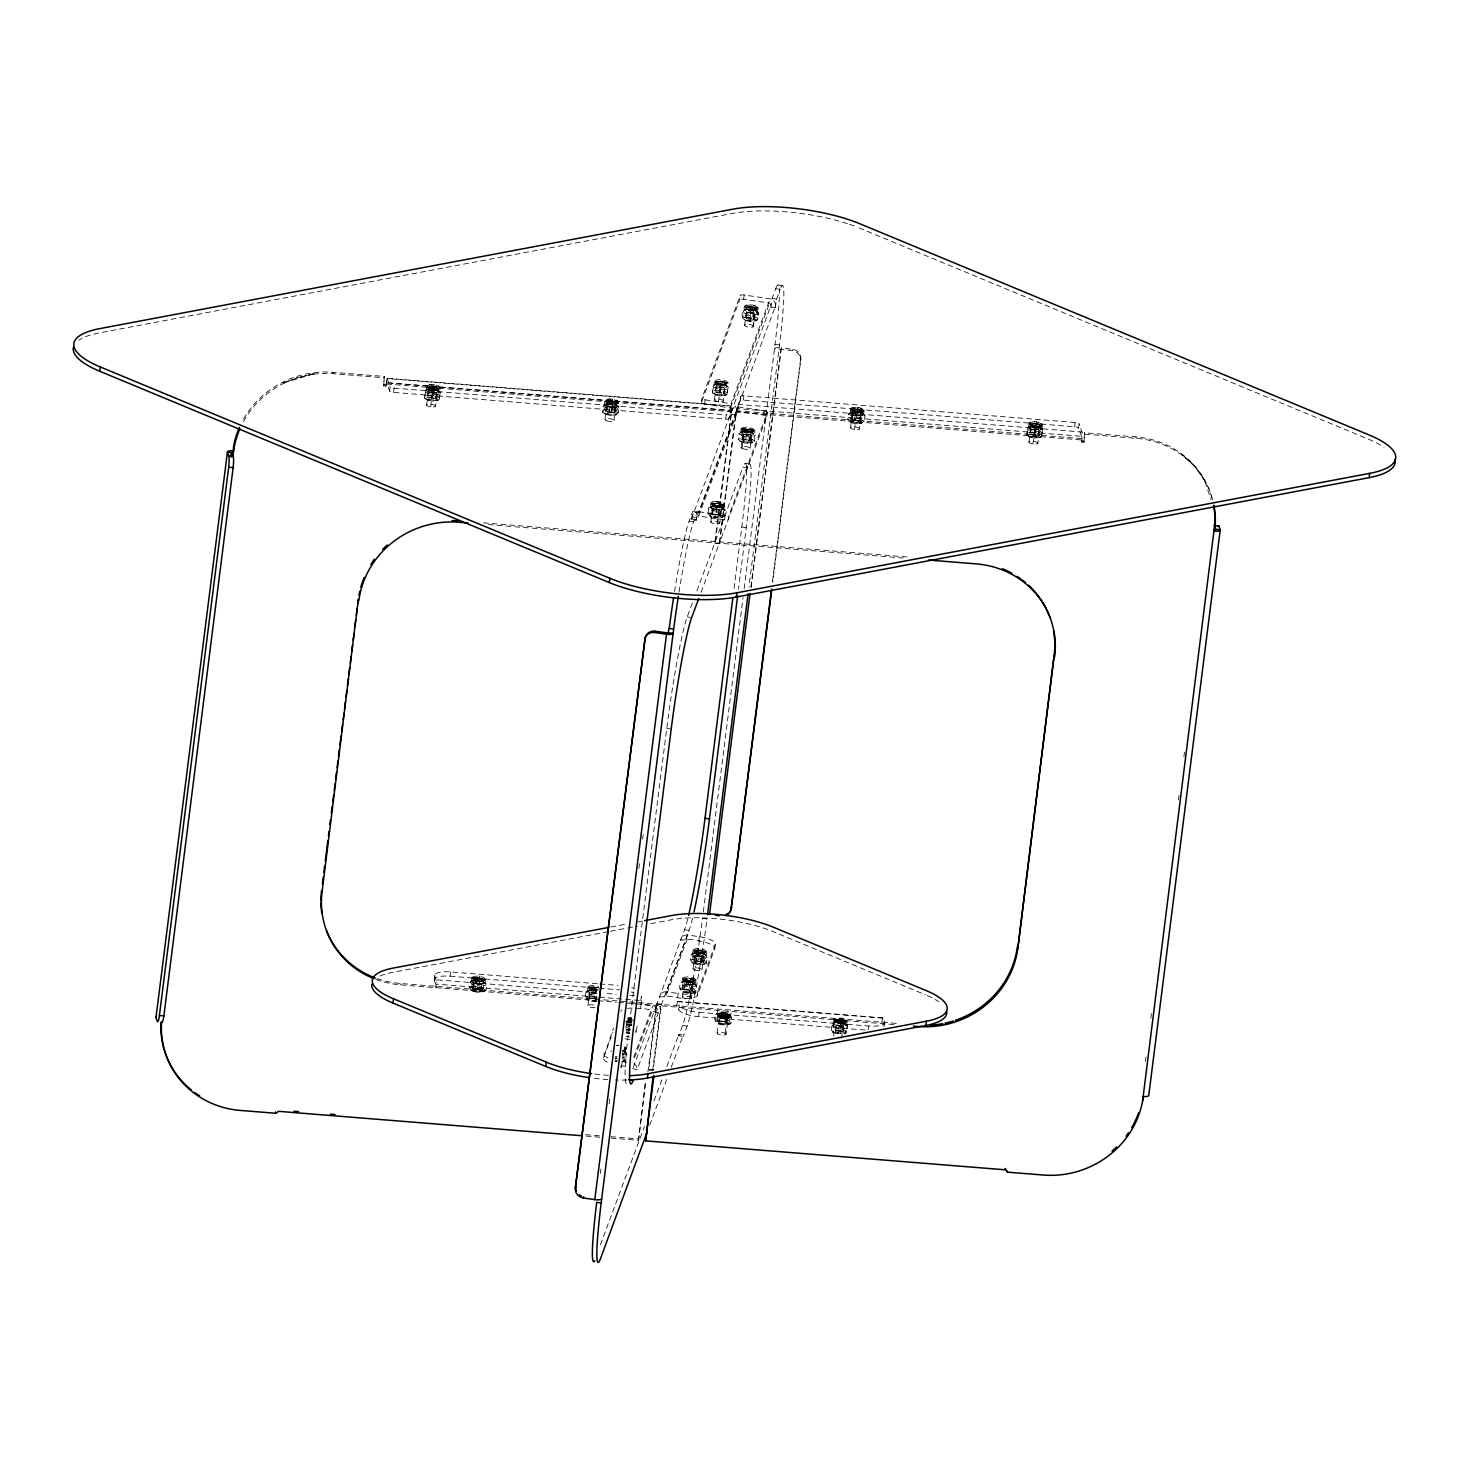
<?xml version="1.0" encoding="UTF-8"?>
<svg xmlns="http://www.w3.org/2000/svg" width="1469" height="1469" viewBox="0 0 1469 1469"><rect width="100%" height="100%" fill="white"/><g stroke="black" fill="none" stroke-linecap="round" stroke-linejoin="round"><path stroke-width="0.75" stroke-dasharray="5 3.75" d="M678.788 1035.81L678.825 1034.323L683.287 1034.984L683.25 1036.471L678.788 1035.81L682.644 1025.491A90.435 6.023 -81.6 0 0 702.531 918.309L707.011 918.933A90.435 6.023 -81.6 0 1 687.106 1026.133L683.25 1036.471M719.369 515.399L716.395 514.481M713.934 508.623L716.835 509.266L715.476 517.272M744.71 319.709L742.91 318.589L743.663 310.4L745.995 309.573M756.186 310.859L757.986 311.997C763.862 326.265 735.179 322.96 743.626 310.345L745.591 309.72M439.139 388.954A5.876 1.744 7.2 0 1 430.05 389.248A5.876 1.744 7.2 0 1 430.766 386.292A5.876 1.744 7.2 0 1 439.139 388.954L432.694 389.836M439.323 387.467L439.139 388.844L433.961 386.237L438.46 388.826L435.357 389.579L428.177 387.43L433.924 386.843M720.544 384.805L727.008 383.703A5.876 1.744 7.2 0 0 718.635 381.04A5.876 1.744 7.2 0 0 717.919 383.997A5.876 1.744 7.2 0 0 727.008 383.703M727.192 382.215L727.026 383.593L721.83 380.985L726.31 383.648L720.655 384.143L716.762 382.968L714.613 380.544L714.118 385.374M863.221 410.126L861.807 412.624L856.592 412.495M1041.448 425.973A5.876 1.744 7.2 0 1 1032.358 426.267A5.876 1.744 7.2 0 1 1033.074 423.311A5.876 1.744 7.2 0 1 1041.448 425.973L1036.086 427.24L1035.168 425.496M1036.233 423.641C1026.372 422.778 1033.607 428.048 1039.758 426.359C1033.754 419.822 1037.904 425.753 1041.631 424.486M1212.513 499.974A90.435 85.367 -20 0 0 1135.812 436.899L1084.526 432.767L1084.012 442.316L1081.772 442.132L1081.551 436.311L1078.577 428.177L1079.127 423.88A3.617 1.083 7.2 0 0 1075.143 422.484L743.902 395.822A3.617 1.083 7.2 0 0 740.725 396.41L736.336 412.183M1081.772 442.132L1082.304 433.245L1079.127 423.88M433.888 386.751C433.979 383.942 421.474 388.624 432.676 390.075M426.23 390.001L426.781 385.723M471.586 981.219L472.137 976.94L477.829 979.915L485.56 979.052L485.009 983.33A6.831 2.038 7.2 0 1 474.175 983.44A6.831 2.038 7.2 0 1 475.681 980.098L484.495 979.952M604.879 413.744L602.547 412.128L605.191 400.082M833.217 1023.14L833.749 1018.843L839.46 1021.836L847.172 1020.955L846.64 1025.252A6.831 2.038 7.2 0 1 835.788 1025.362A6.831 2.038 7.2 0 1 837.312 1022.02A6.831 2.038 7.2 0 1 846.64 1025.252M428.452 390.607L427.461 398.466M440.204 387.834A6.831 2.038 7.2 0 1 429.37 387.945A6.831 2.038 7.2 0 1 430.876 384.603A6.831 2.038 7.2 0 1 440.204 387.834L439.672 392.113A6.831 2.038 7.2 0 1 428.819 392.223A6.831 2.038 7.2 0 1 430.344 388.881A6.831 2.038 7.2 0 1 439.672 392.113M618.614 402.194A6.831 2.038 7.2 0 1 607.78 402.304A6.831 2.038 7.2 0 1 609.286 398.962A6.831 2.038 7.2 0 1 618.614 402.194L618.082 406.472A6.831 2.038 7.2 0 1 607.23 406.582A6.831 2.038 7.2 0 1 608.754 403.24A6.831 2.038 7.2 0 1 618.082 406.472M716.339 385.355L715.311 393.325M1030.779 427.626L1029.751 435.577M434.291 979.18L434.842 974.902M884.32 1024.095L884.448 1023.048M436.385 399.788L437.285 391.911M723.574 393.894L725.172 386.659M691.495 991.171L692.395 983.918M726.678 1023.048A3.746 1.12 7.2 0 0 721.481 1021.304A3.746 1.12 7.2 0 0 720.802 1023.159A3.746 1.12 7.2 0 0 726.678 1023.048L727.596 1015.685M1038.014 436.164L1039.611 428.93M385.961 386.145L386.861 378.267L730.313 405.903L731.489 408.566L730.956 412.844L730.093 410.494L386.567 382.766L385.961 386.145L383.74 385.961L384.254 376.431L332.967 372.3A90.435 85.349 -20 0 0 242.036 421.878M383.74 385.961L384.254 376.431M731.489 408.566L728.844 418.536A3.617 1.083 7.2 0 1 725.668 419.124L393.6 392.407A3.617 1.083 7.2 0 1 389.616 390.993L386.659 382.858L386.861 378.267M389.616 390.993L390.166 386.714L387.192 378.561L730.644 406.197L729.671 411.632L730.313 405.903M393.6 392.407L394.133 388.128A3.617 1.083 7.2 0 1 390.166 386.714M426.487 399.384L424.486 398.117L425.202 392.37L426.01 390.038L427.791 389.45M424.486 398.117L426.102 389.983L436.33 390.13L440.388 392.094L439.139 399.641L437.064 400.762M427.479 387.485L427.644 386.108M426.616 405.169L428.801 387.853M433.135 386.365L433.961 386.457M430.619 406.931L432.859 388.477M433.667 389.12L434.218 384.841M433.722 393.196L434.255 388.918M435.669 399.237A3.746 1.12 7.2 0 0 430.472 397.511A3.746 1.12 7.2 0 0 429.793 399.348A3.746 1.12 7.2 0 0 435.669 399.237L436.587 392.058A3.746 1.12 7.2 0 0 431.39 390.313A3.746 1.12 7.2 0 0 430.692 392.15A3.746 1.12 7.2 0 0 436.587 392.058M435.558 406.307A4.517 1.34 7.2 0 0 429.297 404.195A4.517 1.34 7.2 0 0 428.452 406.436A4.517 1.34 7.2 0 0 435.558 406.307L437.762 388.973A4.517 1.34 7.2 0 0 431.445 387.063A4.517 1.34 7.2 0 0 430.619 389.303A4.517 1.34 7.2 0 0 437.725 389.156M440.388 392.094L438.772 400.211L433.116 400.798L425.367 398.705M434.842 976.114L436.385 980.961L436.128 987.719L434.31 980.392L434.842 976.114A18.087 5.38 7.2 0 1 450.634 971.927L597.534 983.753M434.31 980.392A18.087 5.38 7.2 0 1 450.102 976.206L450.634 971.927M471.898 990.657L469.456 987.572L470.19 981.825L473.055 980.686M473 977.271C472.137 982.173 484.293 983.734 484.66 978.74M473.22 977.858L473.349 979.566M472.853 989.353L474.156 979.07M473 989.886L474.303 979.603M473.624 989.463L474.524 982.265M474.652 990.381C476.433 988.766 474.12 980.943 475.185 983.018M469.456 987.572L475.46 986.525L476.176 980.796C481.85 979.933 489.654 983.532 485.376 990.804L482.511 991.942M485.009 983.33A6.831 2.038 7.2 0 0 475.681 980.098L473.532 978.629L478.178 978.042L484.219 979.676L478.435 977.528L479.28 978.079M479.023 980.337L479.555 976.059L481.299 976.389M479.059 984.414L479.61 980.135M470.851 989.996L479.39 991.85L480.106 986.103L486.11 985.075M481.024 990.437A3.746 1.12 7.2 0 0 475.772 988.729A3.746 1.12 7.2 0 0 475.185 990.583A3.746 1.12 7.2 0 0 481.024 990.437L481.942 983.165M481.777 990.657A4.517 1.34 7.2 0 0 475.46 988.564A4.517 1.34 7.2 0 0 474.707 990.804A4.517 1.34 7.2 0 0 481.777 990.657L483.264 980.429A4.517 1.34 7.2 0 1 475.993 980.521A4.517 1.34 7.2 0 1 476.764 978.281A4.517 1.34 7.2 0 1 483.081 980.374M602.547 412.128L604.457 409.924L605.173 404.177L614.777 404.544L619.147 406.784L618.431 412.532L615.474 415.121M617.733 401.863C617.402 406.895 605.21 405.315 606.054 400.431M605.026 419.436L606.642 401.735L612.353 401.312L617.513 403.369A5.876 1.744 7.2 0 0 609.323 400.633A5.876 1.744 7.2 0 0 608.313 403.553A5.876 1.744 7.2 0 0 617.531 403.369M607.597 405.352L606.054 412.587M617.549 403.112L611.912 400.523L605.926 401.68M612.077 403.479L612.628 399.201M611.251 412.073L612.151 404.875M612.132 407.556L612.665 403.277M614.097 413.542A3.746 1.12 7.2 0 0 608.735 411.871A3.746 1.12 7.2 0 0 608.35 413.762A3.746 1.12 7.2 0 0 614.097 413.542L614.997 406.38A3.746 1.12 7.2 0 0 609.69 404.673A3.746 1.12 7.2 0 0 609.213 406.546A3.746 1.12 7.2 0 0 614.997 406.38M614.005 420.556L616.172 403.424A4.517 1.34 7.2 0 0 610.131 401.423A4.517 1.34 7.2 0 0 608.809 403.571A4.517 1.34 7.2 0 0 616.099 403.608M604.071 413.23L611.545 415.194L616.521 414.735L617.237 409.006L619.147 406.784M596.91 1001.362L587.416 999.581C590.795 984.12 580.475 995.725 588.004 1000.077M588.959 986.672L590.042 989.5L596.947 990.841A5.509 1.634 7.2 0 1 589.106 988.398A5.509 1.634 7.2 0 1 597.13 987.884L589.51 988.031L596.91 990.124M587.949 1005.567L590.116 988.435M587.288 998.479L585.415 996.918L591.383 995.872L592.117 990.124L597.093 990.547M596.487 989.959L590.428 989.5L587.49 990.859L588.022 986.562L594.082 989.298L593.531 993.577L595.037 993.742M598.471 987.59L592.319 986.58L588.83 987.866M598.416 989.482L595.569 989.463L594.321 998.296L596.855 999.269A3.746 1.12 7.2 0 0 591.126 998.094A3.746 1.12 7.2 0 0 591.034 999.875A3.746 1.12 7.2 0 0 596.763 1000.058M595.386 1001.179L596.965 995.009M607.358 1062.142A18.087 5.38 7.2 0 1 603.502 1057.717L613.491 1028.08M600.362 1173.4L600.931 1168.92M609.139 1103.843L610.002 1097.123M638.905 868.271L639.474 863.772M642.596 839.093L643.165 834.612M701.392 402.579L701.943 398.301L740.229 295.508A3.617 1.083 7.2 0 1 744.177 294.994L770.068 298.813A6.335 6.023 20.4 0 1 775.559 305.736L736.502 410.585L719.939 541.657L715.476 540.996L731.984 409.263L730.46 407.96L704.587 404.14A3.617 1.083 7.2 0 1 701.392 402.579L739.697 299.786L740.229 295.508M704.587 404.14L705.12 399.862A3.617 1.083 7.2 0 1 701.943 398.301M621.516 1067.008L622.323 1060.581M622.599 1058.433L623.682 1049.876M625.739 1028.061L627.318 1021.891L631.376 1022.093M691.697 519.64L692.725 511.506L697.187 512.167L696.159 520.301L691.697 519.64L692.211 516.849L771.096 305.075L769.536 303.11L743.645 299.29A3.617 1.083 7.2 0 0 739.697 299.786M624.105 1051.4C631.652 1055.752 621.332 1067.375 624.711 1051.914L622.654 1051.014M625.261 1048.205L624.858 1050.115L622.507 1050.959A5.509 1.634 7.2 0 0 624.252 1049.178M627.557 1020.735L629.283 1021.065L628.732 1025.344L627.024 1025.031M627.887 1018.366L631.67 1018.77M625.206 1053.273L626.161 1048.517M626.473 1083.332A90.435 6.023 -81.6 0 1 629.944 1019.688L666.742 728.422A90.435 6.023 -81.6 0 1 687.198 616.925L692.689 602.161M714.356 394.151L712.355 392.866L713.089 387.118L713.897 384.786L715.678 384.199M696.159 520.301L696.894 516.886L698.675 516.06L724.566 519.879A3.617 1.083 7.2 0 0 728.514 519.383L729.046 515.086L767.351 412.312A3.617 1.083 7.2 0 0 764.155 410.751L738.283 406.931A6.335 6.023 20.4 0 0 731.268 411.999L714.705 543.071L695.847 593.715M712.355 392.866L713.971 384.731L724.199 384.878L728.257 386.843L727.008 394.39L724.952 395.51M720.563 384.841L715.844 383.189L715.532 380.875M714.485 399.917L716.688 382.601M637.289 1026.17L635.71 1032.321M640.796 1000.554L641.347 996.276L641.292 1004.227L640.796 1000.554L435.632 984.046L436.164 979.75L595.753 992.603M640.594 1008.689L641.127 1004.41L652.732 1006.118A6.335 6.023 20.4 0 1 658.241 1013.041C652.64 1011.553 647.902 1008.065 640.594 1008.689A18.087 5.38 7.2 0 0 627.41 1008.34M715.366 382.124C734.61 379.406 705.689 382.344 720.636 383.501L720.085 387.779L718.378 387.449M718.506 401.68L720.728 383.225M724.456 386.806A3.746 1.12 7.2 0 1 718.58 386.916A3.746 1.12 7.2 0 1 719.259 385.062A3.746 1.12 7.2 0 1 724.456 386.806L724.272 394.537M723.446 401.055A4.517 1.34 7.2 0 0 717.166 398.944A4.517 1.34 7.2 0 0 716.339 401.184A4.517 1.34 7.2 0 0 723.446 401.055L725.631 383.721M710.482 507.209L711.014 502.912M723.482 504.455A5.876 1.744 7.2 0 1 714.43 504.767A5.876 1.744 7.2 0 1 715.072 501.792A5.876 1.744 7.2 0 1 723.482 504.455C723.079 509.394 710.867 507.833 711.841 502.894M710.794 521.917L712.961 504.785M728.257 386.843L726.641 394.977L721.004 395.547L713.255 393.453M723.482 508.274L722.436 507.595L725.245 510.22L724.529 515.968L723.262 516.831L716.688 517.676L711.657 516.409L712.373 510.661L708.701 507.999L707.966 513.746L710.794 516.353L709.729 515.692M709.913 515.178L707.966 513.746L712.557 512.185L713.291 506.438L723.06 507.999M712.447 515.086L713.365 507.888M725.668 419.124L726.219 414.846A3.617 1.083 7.2 0 0 729.377 414.258M716.523 509.853L717.056 505.575M717.276 503.224C730.203 510.477 719.681 499.276 711.657 504.253M718.157 503.298C705.249 503.922 719.002 508.09 723.299 505.685M743.645 299.29L744.177 294.994M611.196 1138.108L638.538 1140.311L645.13 1082.598M638.538 1140.311L645.919 1081.753M647.884 1072.058L656.276 1005.659L660.738 1006.32L652.622 1070.497M687.712 918.988A90.435 6.023 -81.6 0 1 684.554 929.73L657.047 1003.602L648.655 1070.001L653.117 1070.644L661.509 1004.263L689.016 930.391A90.435 6.023 -81.6 0 0 693.074 915.977M744.636 309.996L748.125 309.5A5.876 1.744 7.2 0 1 748.841 306.47A5.876 1.744 7.2 0 1 757.141 309.169C754.46 311.593 745.169 311.153 745.664 306.305M719.865 516.023L720.765 508.88A3.746 1.12 7.2 0 0 715.421 507.191A3.746 1.12 7.2 0 0 715.017 509.082A3.746 1.12 7.2 0 0 720.765 508.88M719.939 517.51L720.655 511.781L725.245 510.22L723.299 508.788A6.243 1.855 7.2 0 0 714.375 505.96A6.243 1.855 7.2 0 0 713.695 509.119A6.243 1.855 7.2 0 0 723.299 508.788M722.289 516.831A6.243 1.855 7.2 0 0 713.346 514.021A6.243 1.855 7.2 0 0 712.667 517.161A6.243 1.855 7.2 0 0 722.289 516.831L724.529 515.968L720.838 513.287L721.573 507.558M744.636 325.182L746.803 308.049M719.755 523.111A4.517 1.34 7.2 0 0 713.291 521.073A4.517 1.34 7.2 0 0 712.796 523.368A4.517 1.34 7.2 0 0 719.755 523.111L721.922 505.979A4.517 1.34 7.2 0 0 715.458 503.94A4.517 1.34 7.2 0 0 714.962 506.236A4.517 1.34 7.2 0 0 721.922 505.979M746.289 318.424L747.188 311.208M701.099 592.264L719.167 543.732L735.951 412.018L737.732 411.21L763.623 415.029A3.617 1.083 7.2 0 1 766.8 416.59L719.939 541.657M757.269 317.726L750.071 315.651L750.769 308.931M757.325 307.645C757.38 309.757 742.267 300.612 755.874 309.408A4.517 1.34 7.2 0 1 748.676 309.5A4.517 1.34 7.2 0 1 749.41 307.241A4.517 1.34 7.2 0 1 755.745 309.335L750.677 309.555L746.197 307.774L751.981 307.15L750.99 306.305L745.499 307.535M724.566 519.879L725.098 515.601A3.617 1.083 7.2 0 0 729.046 515.086M750.09 320.664L750.824 314.917L758.004 314.495L757.269 320.242L755.305 320.866M740.725 396.41L740.192 400.706A3.617 1.083 7.2 0 1 743.351 400.101L1074.61 426.763A3.617 1.083 7.2 0 1 1078.577 428.177M753.211 319.82L753.781 312.732M740.982 441.692L738.264 439.58L738.999 433.832L742.176 431.739M743.351 400.101L743.902 395.822M753.707 319.306L754.607 312.181A3.746 1.12 7.2 0 0 749.208 310.492A3.746 1.12 7.2 0 0 748.878 312.401A3.746 1.12 7.2 0 0 754.607 312.181M753.009 326.944L755.176 309.812M753.579 326.467A4.517 1.34 7.2 0 0 747.244 324.374A4.517 1.34 7.2 0 0 746.509 326.632A4.517 1.34 7.2 0 0 753.579 326.467L755.745 309.335M740.688 432.878L741.184 428.067L747.188 431.005L752.55 431.078L754.699 429.756L754.754 440.902L751.577 442.995M756.553 308.435L756.26 310.032M742.084 428.324L741.918 429.701L746.105 428.305L751.302 429.187L753.579 431.023L753.762 429.793M757.269 312.732L758.243 307.976A6.831 2.038 7.2 0 0 748.749 304.799A6.831 2.038 7.2 0 0 747.501 308.178A6.831 2.038 7.2 0 0 758.243 307.976M741.055 447.366L743.461 429.683M742.726 440.443L743.608 433.355M742.102 448.376L744.269 431.243M752.642 442.665L743.222 442.151L743.938 436.422L738.999 433.832M747.188 431.005L746.656 435.283L744.93 434.971M677.613 997.8L678.145 993.521A18.087 5.38 7.2 0 0 697.94 990.987L715.256 944.512A18.087 5.38 7.2 0 0 699.317 936.708L687.712 935A6.335 6.023 20.4 0 0 680.716 940.068C686.445 940.252 691.954 938.287 698.785 940.986A18.087 5.38 7.2 0 1 714.705 948.79L697.389 995.284A18.087 5.38 7.2 0 1 677.613 997.8C670.782 995.101 665.273 997.065 659.544 996.882A6.335 6.023 20.4 0 1 666.54 991.814L687.712 935L687.18 939.279L666.008 996.092L666.54 991.814L678.145 993.521M748.639 442.114L749.539 434.916M740.651 432.345L752.844 430.986L747.648 429.132L742.616 429.719L750.53 432.584L749.392 440.645L743.424 440.039M682.002 982.1L682.534 977.821L688.557 980.759L693.901 980.851L696.049 979.529L695.516 983.808L687.694 980.961L683.269 981.274L682.038 982.651M750.126 441.453A3.746 1.12 7.2 0 0 744.765 439.764A3.746 1.12 7.2 0 0 744.379 441.655A3.746 1.12 7.2 0 0 750.126 441.453L751.045 434.181A3.746 1.12 7.2 0 0 745.958 432.565A3.746 1.12 7.2 0 0 745.022 434.383A3.746 1.12 7.2 0 0 751.008 434.347M678.733 1009.607L679.266 1005.31L677.613 1001.362L676.474 1005.696L678.733 1009.607A18.087 5.38 7.2 0 0 698.62 1016.658L868.106 1030.302L868.656 1026.005A18.087 5.38 7.2 0 0 884.448 1021.836L882.796 1017.888L677.613 1001.362M750.035 448.449L752.201 431.317M683.452 978.152L683.269 979.511L687.308 978.06L692.542 978.905L694.947 980.778L695.112 979.492M693.974 982.706L696.563 985.864L695.847 991.612L687.712 992.695L681.891 991.042C685.27 975.6 674.95 987.205 682.497 991.557M682.424 997.029L684.591 979.896M734.041 588.426L741.79 526.985A90.435 6.023 -81.6 0 0 743.002 467.142L747.464 467.803A90.435 6.023 -81.6 0 1 746.252 527.646L738.503 589.087M770.839 307.223L775.54 307.241L770.839 307.223L772.106 298.446L775.705 288.75L780.168 289.411A90.435 6.023 -81.6 0 1 779.506 344.995L748.933 587.086M681.763 989.959L679.908 988.398L685.876 987.333L686.592 981.604L695.149 983.44M692.854 963.003L690.559 959.918L691.293 954.171L694.194 953.05M688.557 980.759L688.006 985.056L686.298 984.726M689.383 978.538L689.383 978.703M692.56 953.987L693.093 949.709L699.134 952.353L706.607 951.398L706.056 955.695A6.831 2.038 7.2 0 1 695.333 955.878A6.831 2.038 7.2 0 1 696.581 952.5A6.831 2.038 7.2 0 1 706.056 955.695M705.708 951.122C705.395 956.154 693.148 954.593 694.029 949.69M775.301 307.884L776.568 299.088L780.168 289.411M689.879 992.658L690.595 986.911L696.563 985.864L694.69 984.303M693.001 968.695L695.168 951.563M694.653 961.864L695.572 954.63M763.623 415.029L764.155 410.751M690.54 997.286L692.689 980.154M691.366 998.296A4.517 1.34 7.2 0 0 684.995 996.221A4.517 1.34 7.2 0 0 684.334 998.479A4.517 1.34 7.2 0 0 691.366 998.296L693.533 981.163A4.517 1.34 7.2 0 0 687.161 979.089A4.517 1.34 7.2 0 0 686.5 981.347A4.517 1.34 7.2 0 0 693.533 981.163L693.68 980.227M694.011 978.317L693.497 980.062L687.823 978.795L683.948 979.639L688.318 981.365L693.699 981.237M698.785 940.986L699.317 936.708M690.559 959.918L696.728 958.945L697.444 953.197L703.32 953.969L706.075 955.327L707.066 957.531L706.35 963.26L703.431 964.38M703.357 911.753L743.039 597.644M744.177 588.665L775.044 344.334A90.435 6.023 -81.6 0 0 775.705 288.75M693.68 992.365C698.234 992.218 689.861 986.562 694.562 983.202M698.601 956.65L699.134 952.353M704.826 952.481L699.593 953.05L694.58 951.306L699.85 949.837L705.487 952.628L700.438 949.855L693.882 950.939M766.8 416.59L767.351 412.312M691.77 962.324L700.18 964.233L700.915 958.504L707.066 957.531M701.411 962.122L702.035 954.685M697.389 995.284L697.94 990.987M702.072 962.801A3.746 1.12 7.2 0 0 696.673 961.13A3.746 1.12 7.2 0 0 696.343 963.021A3.746 1.12 7.2 0 0 702.072 962.801L702.972 955.603A3.746 1.12 7.2 0 0 697.591 953.932A3.746 1.12 7.2 0 0 697.242 955.823A3.746 1.12 7.2 0 0 702.972 955.603M701.98 969.815L704.092 952.904M750.898 586.829L780.957 348.998L781.435 347.712L793.04 349.42A9.053 8.612 20.4 0 1 800.88 359.299L772.712 582.257M751.1 587.784L781.435 347.712A6.335 1.891 7.2 0 0 774.512 348.594L792.562 350.705A9.053 8.612 20.4 0 1 800.403 360.603L772.529 581.265M698.62 1016.658L699.152 1012.38A18.087 5.38 7.2 0 1 679.266 1005.31M715.256 944.512L714.705 948.79L714.228 945.54L714.595 947.358M729.175 1014.473L731.764 1017.65L731.048 1023.379L722.913 1024.481L717.111 1022.828C720.471 1007.367 710.151 1018.972 717.698 1023.324M718.102 1014.198C717.588 1019.064 726.843 1019.449 729.579 1017.099A5.876 1.744 7.2 0 0 721.426 1014.363A5.876 1.744 7.2 0 0 720.324 1017.264A5.876 1.744 7.2 0 0 729.579 1017.099L729.487 1017.319M717.092 1033.093L719.259 1015.942M716.982 1021.726L715.109 1020.165L721.077 1019.119L721.793 1013.371L730.35 1015.208M723.758 1012.545L731.231 1011.59L730.681 1015.869L728.734 1013.977L723.17 1012.747L717.166 1014.106L717.717 1009.827L723.758 1012.545L723.225 1016.823L724.713 1016.989M723.886 1014.565L729.597 1016.86M725.264 1012.71L724.015 1021.543L726.163 1022.369M725.08 1024.426L725.796 1018.696L731.764 1017.65L729.909 1016.071M725.209 1033.35L726.971 1016.291M726.549 1023.214L727.467 1016.015L720.636 1015.465M726.035 1034.36A4.517 1.34 7.2 0 0 719.681 1032.285A4.517 1.34 7.2 0 0 718.965 1034.525A4.517 1.34 7.2 0 0 726.035 1034.36L728.202 1017.227A4.517 1.34 7.2 0 0 721.848 1015.152A4.517 1.34 7.2 0 0 721.132 1017.393A4.517 1.34 7.2 0 0 728.202 1017.227C723.776 1010.709 711.253 1018.292 728.349 1017.301M728.697 1014.4L728.606 1016.456M728.881 1024.132C733.435 1023.985 725.062 1018.348 729.762 1014.987M850.478 422.117L847.686 419.693L848.403 413.946C853.03 410.402 861.091 411.687 865.002 415.837L864.268 421.585L861.073 423.384M850.11 413.193L850.661 408.915M851.543 408.768L851.873 411.1L856.574 412.734M850.514 427.828L852.699 410.512M861.66 423.201L851.855 422.319L853.103 413.634M852.589 420.446L854.168 420.336L854.921 412.973M854.517 429.591L856.758 411.136M857.749 409.612L852.075 410.163L857.198 412.11L862.358 411.485L857.308 408.823L863.056 411.485A5.876 1.744 7.2 0 1 853.948 411.908A5.876 1.744 7.2 0 1 854.664 408.951A5.876 1.744 7.2 0 1 863.038 411.614M857.345 409.576L854.187 408.731L851.396 410.035M857.565 411.779L858.116 407.501M864.268 421.585L860.099 418.94L860.834 413.193M859.567 421.897A3.746 1.12 7.2 0 0 854.37 420.171A3.746 1.12 7.2 0 0 853.709 422.025A3.746 1.12 7.2 0 0 859.567 421.897L860.485 414.699A3.746 1.12 7.2 0 0 855.27 412.973A3.746 1.12 7.2 0 0 854.627 414.827A3.746 1.12 7.2 0 0 860.485 414.699M859.475 428.966A4.517 1.34 7.2 0 0 853.195 426.855A4.517 1.34 7.2 0 0 852.351 429.095A4.517 1.34 7.2 0 0 859.475 428.966L861.66 411.632M863.57 414.276L864.121 409.98M846.291 1020.68A5.876 1.744 7.2 0 1 837.275 1021.028A5.876 1.744 7.2 0 1 837.807 1018.054A5.876 1.744 7.2 0 1 846.291 1020.68L846.107 1022.057A5.876 1.744 7.2 0 1 837.11 1022.406C827.965 1019.963 832.464 1042.145 833.18 1023.085L834.704 1022.589M834.447 1020.533L834.631 1019.155M833.859 1036.067C832.813 1022.479 833.272 1016.879 844.822 1021.249M835.53 1031.862L836.155 1024.132M838.983 1033.735L837.973 1033.46L838.689 1027.731L832.115 1025.435L834.19 1024.26M840.066 1019.449L840.433 1019.615M840.635 1022.259L841.186 1017.98L842.931 1018.311M845.318 1023.911L847.429 1025.289L846.713 1031.018L840.121 1028.741L840.837 1023.012L837.091 1022.442A5.876 1.744 7.2 0 1 837.624 1019.431A5.876 1.744 7.2 0 1 846.107 1022.057L840.213 1023.305L834.465 1020.753M840.69 1026.335L841.223 1022.038M841.572 1038.326L843.72 1021.194M842.655 1032.266L843.555 1025.142A3.746 1.12 7.2 0 0 838.266 1023.434A3.746 1.12 7.2 0 0 837.752 1025.325A3.746 1.12 7.2 0 0 843.555 1025.142M843.371 1032.909L844.73 1022.204M844.987 1019.339L844.491 1021.084M845.63 1024.15L847.429 1025.289L845.63 1033.386L844.106 1033.864A6.243 1.855 7.2 0 0 841.149 1030.779A6.243 1.855 7.2 0 0 832.794 1031.238A6.243 1.855 7.2 0 0 839.093 1034.158M884.063 1026.243L884.448 1021.836M1028.796 436.403L1026.794 435.136L1027.529 429.389L1028.337 427.057L1030.118 426.451M1026.794 435.136L1028.41 427.002L1038.638 427.148L1042.696 429.113L1041.448 436.66L1039.391 437.78M1028.52 427.552L1029.071 423.274M1029.971 423.127L1030.283 425.459L1035.002 427.093M1028.924 442.187L1031.128 424.872M1036.214 423.439L1029.806 424.394M1032.946 443.95L1035.094 426.818M1036.526 421.86L1034.91 434.365M1038.895 429.058A3.746 1.12 7.2 0 1 1033.019 429.168A3.746 1.12 7.2 0 1 1033.699 427.332A3.746 1.12 7.2 0 1 1038.895 429.058L1038.712 436.807M1037.885 443.307A4.517 1.34 7.2 0 0 1031.605 441.214A4.517 1.34 7.2 0 0 1030.779 443.436A4.517 1.34 7.2 0 0 1037.885 443.307L1040.07 425.992M1042.696 429.113L1041.08 437.229L1035.443 437.799L1027.694 435.724M1041.998 428.636L1042.531 424.339M1074.61 426.763L1075.143 422.484M1084.012 442.316L1084.526 432.767M1145.379 1061.499L1145.967 1056.946M1150.851 1018.274L1151.421 1013.72M1178.432 799.87L1179.019 795.335M1183.904 756.645L1184.473 752.11M589.583 998.755L590.501 991.667M744.728 306.268C740.835 314.164 755.158 305.203 757.692 312.254M684.077 990.235L684.976 983.147M719.277 1022.02L720.177 1014.914M736.832 410.861L737.236 408.602L1081.551 436.311M432.272 392.866L431.262 400.908M432.584 397.346L433.612 389.303M720.159 387.614L719.131 395.657M720.471 392.094L721.481 384.052M1034.598 429.866L1033.57 437.927M607.083 402.451L612.665 403.902L617.549 403.24M834.484 1020.404L840.36 1019.284L846.126 1021.928M472.853 978.556L478.784 977.693M753.524 431.372L753.56 431.28A5.876 1.744 7.2 0 0 745.389 428.544A5.876 1.744 7.2 0 0 744.324 431.464A5.876 1.744 7.2 0 0 753.56 431.28L747.776 432.437L741.918 429.903M609.929 407.097L608.919 415.139M611.765 411.834L612.775 403.773M736.502 410.585A6.335 6.023 20.4 0 0 731.011 403.681L770.068 298.813M730.46 407.96L769.536 303.11M674.546 591.548A90.435 6.023 -81.6 0 1 689.108 521.183L692.725 511.506M679.009 592.209A90.435 6.023 -81.6 0 1 693.57 521.844L697.187 512.167M735.951 412.018L696.673 517.51L692.211 516.849A6.335 6.023 20.4 0 1 699.207 511.781L738.283 406.931L737.732 411.21L698.675 516.06L699.207 511.781L725.098 515.601M715.476 540.996L743.002 467.142M792.562 350.705L793.04 349.42M800.88 359.299L800.403 360.603L800.256 356.894L800.366 358.326M603.502 1057.717L612.94 1032.358M633.69 1057.258L652.732 1006.118M634.553 1057.753L652.199 1010.415M633.304 1067.302L656.276 1005.659M632.551 1068.532L637.069 1069.854L660.738 1006.32M600.399 1244.794L644.414 1126.668M654.017 1100.905L662.813 1077.273M666.816 1066.531L678.825 1034.323M649.684 1125.181L667.275 1077.934M671.278 1067.192L683.287 1034.984M723.207 506.107L723.262 505.942A5.876 1.744 7.2 0 0 714.889 503.169A5.876 1.744 7.2 0 0 714.265 506.144A5.876 1.744 7.2 0 0 723.317 505.832M694.91 981.035A5.876 1.744 7.2 0 1 685.692 981.219A5.876 1.744 7.2 0 1 686.721 978.299A5.876 1.744 7.2 0 1 694.91 981.035L689.292 982.228L683.287 979.731M718.066 1015.171L723.96 1014.308M882.796 1017.888L881.639 1022.204L883.897 1026.115M714.081 384.841L721.554 383.886L727.596 386.531L728.128 382.252L725.98 383.574L720.636 383.501M723.501 1014.822L724.364 1014.418M473.808 983.073L472.155 984.487L471.42 990.235L472.798 991.116M481.759 989.573L483.411 988.141L484.146 982.412L482.768 981.512M860.099 418.94L851.8 417.986L847.686 419.693M848.403 413.946L852.571 416.59L860.871 417.527L865.002 415.837M694.727 955.419L693.019 956.815L692.285 962.562L693.699 963.462M702.917 962.03L704.624 960.616L705.34 954.887L703.926 953.969M750.31 433.447L751.338 433.153M604.512 404.452L606.22 403.791M723.482 505.391L724.456 504.748M844.62 1032.193C848.09 1028.796 846.236 1034.929 843.555 1033.864M843.022 1025.582L841.278 1025.839L840.305 1033.717M835.788 1030.926L837.532 1030.632M615.162 1056.468L617.072 1056.542M741.055 431.868C743.993 428.875 755.984 434.126 752.771 433.043M592.117 990.124L586.149 991.171L588.298 990.418M686.592 981.604L680.624 982.651L682.791 981.898M717.46 1013.683L718.984 1013.188L715.825 1014.418L717.992 1013.683M624.343 1061.059L622.819 1061.554L625.978 1060.306L623.811 1061.059M852.534 412.256L853.728 411.761M858.943 423.77L860.136 423.274M713.291 506.438L708.701 507.999L710.941 507.117M743.7 431.409L742.286 431.923L741.57 437.652L738.264 439.58M750.053 443.326L751.449 442.812L752.183 437.083L755.47 435.155M635.489 1032.285L636.573 1031.899L635.251 1030.834M610.755 1051.363L611.838 1050.978M701.76 956.246L703.155 955.842L702.164 956.154M696.82 953.289L696.783 954.005C692.303 965.684 695.002 959.386 701.154 962.03M481.189 983.734L475.515 983.036M474.34 988.912L474.762 988.821M750.071 315.651L742.892 316.074L744.563 317.763M712.869 514.664L716.376 514.683M435.999 392.48L429.664 391.69M723.868 387.228L717.551 386.439M1038.308 429.499L1031.991 428.709M588.5 990.198L587.784 990.437M682.993 981.678L682.259 981.898M693.478 992.585L694.213 992.346M728.679 1024.352L729.414 1024.132M750.347 434.769L744.03 433.906M590.226 998.277L594.486 998.516M691.77 984.505L685.435 983.697M684.701 989.739L691.183 990.694M719.902 1021.524L724.162 1021.763M622.36 1054.871L626.712 1054.577L624.839 1053.016M614.464 406.803L608.148 406.087M607.285 412.091L613.546 412.826M471.824 981.09L476.176 980.796M483.742 991.557L479.39 991.85M429.021 397.677L435.191 398.521M716.89 392.443L723.079 393.27M859.916 415.121L852.681 413.762M1031.33 434.695L1037.518 435.522M720.967 517.731L722.16 517.345M746.858 317.928L753.817 319.085L752.991 318.663M719.92 509.431L716.835 509.266M692.982 953.454L697.444 953.197M704.661 963.995L700.18 964.233M711.069 506.603L712.134 506.383M838.689 1027.731L846.346 1027.639M840.121 1028.741L832.464 1028.833M718.194 1013.445L721.793 1013.371M623.627 1061.297L622.232 1061.536A6.243 1.855 7.2 0 0 622.654 1059.222M711.969 501.902L713.769 501.517M610.957 926.994L626.675 924.019M637.913 921.908L642.394 921.063M608.184 931.695L392.609 972.368A72.348 21.521 7.2 0 0 379.461 976.352M610.425 931.273L637.362 926.186M650.84 923.652L671.058 919.833A72.348 21.521 7.2 0 1 772.639 931.419L925.507 994.807M743.938 436.422L752.183 437.083L751.081 435.265M474.175 989.004L480.51 989.702M480.124 991.722L481.391 983.624M754.056 312.603L746.968 311.428L747.794 311.942M702.329 956.044L696.159 955.383M712.373 510.661L720.655 511.781M720.838 513.287L712.557 512.185M615.272 1058.451L617.109 1058.433M682.626 985.313L690.595 986.911M596.708 993.044L590.96 992.218M588.151 993.834L596.12 995.449M693.845 988.949L685.876 987.333M717.827 1017.081L725.796 1018.696M631.909 1024.811L626.088 1023.911A3.746 1.12 7.2 0 0 631.688 1024.976M729.046 1020.716L721.077 1019.119M626.125 1030.026L629.687 1030.302L631.303 1022.369M622.856 1057.717L623.976 1057.662M749.741 464.002L745.279 463.341M782.389 285.61L777.927 284.949M837.183 1030.816L842.159 1031.642M743.626 312.842L750.824 314.917M854.168 420.336L859.09 421.162M841.645 1025.656L836.706 1024.866M629.466 1033.019L626.529 1032.762M627.906 1019.082L631.505 1019.468M631.762 1021.891L626.363 1020.973M626.73 1021.212L632.056 1021.818M713.089 387.118L719.792 389.377L727.375 389.23M727.541 392.59L720.838 390.332L713.255 390.479M425.202 392.37L431.904 394.61L439.488 394.482M439.653 397.842L432.969 395.583L425.367 395.73M1027.529 429.389L1034.231 431.629L1041.815 431.5M1041.98 434.842L1035.278 432.602L1027.694 432.749M840.837 1023.012L846.566 1024.701M837.973 1033.46L831.381 1031.183L833.18 1032.321M603.263 406.399L609.304 408.804L617.237 409.006M618.431 412.532L612.389 410.108L604.457 409.924M625.794 1021.708L627.318 1021.891M737.787 404.324L1082.084 432.033M243.505 421.493A90.435 85.349 -20 0 1 333.463 373.695L384.768 377.827M1085.04 434.181L1136.327 438.313A90.435 85.349 -20 0 1 1212.531 499.478M1081.533 438.588L385.723 382.601L386.237 383.997L1082.047 440.002M383.225 384.566L385.447 384.749M1081.257 440.737L1083.498 440.92M394.133 388.128L726.219 414.846M483.448 522.872L909.678 557.155M488.516 524.635L905.62 558.202M599.793 983.936L617.88 985.387M450.102 976.206L597.002 988.031M599.26 988.215L619.587 989.849M607.156 993.521L616.264 994.256M629.944 995.358L634.498 995.725M677.943 1001.674L883.126 1018.182M377.202 978.666A90.435 85.349 -20 0 0 399.935 983.44L897.265 1023.471M375.752 979.364A90.435 85.349 -20 0 0 400.449 984.854L595.698 1000.554M597.993 1000.738L616.227 1002.207M618.504 1002.391L895.539 1024.683M699.152 1012.38L868.656 1026.005M653.98 1069.652L646.837 1069.083L647.352 1070.479M585.617 1134.674L601.574 1135.959M610.682 1136.694L638.023 1138.897M586.131 1136.088L599.793 1137.19M597.204 997.506L591.383 995.872M595.569 989.463L594.082 989.298M629.283 1021.065L631.211 1021.267M750.53 432.584L753.652 433.594M754.754 440.902L749.814 438.313L741.57 437.652L742.671 439.47M743.222 442.151L740.101 441.141M750.237 313.209L751.999 313.411M851.855 422.319L849.688 421.621M772.106 298.446L776.568 299.088M775.044 344.334L779.506 344.995M705.12 399.862L731.011 403.681M730.993 414.148L735.455 414.809M691.936 518.998L696.398 519.659M741.79 526.985L746.252 527.646M689.108 521.183L693.57 521.844M714.705 543.071L719.167 543.732M687.198 616.925L691.66 617.586M666.742 728.422L671.204 729.083M702.531 918.309L706.993 918.97M684.554 929.73L689.016 930.391M657.047 1003.602L661.509 1004.263M682.644 1025.491L687.106 1026.133M629.944 1019.688L634.424 1020.349M621.901 1061.518L627.704 1062.362M621.369 1065.796L625.225 1066.365M711.657 516.409L710.17 515.968M626.473 1025.656L630.256 1026.721M616.888 1061.316L615.015 1060.949M616.943 1061.077L616.888 1060.398A3.746 1.12 7.2 0 1 615.199 1059.884M690.577 982.082L688.961 989.996M470.19 981.825L472.155 984.487L480.106 986.103M485.376 990.804L483.411 988.141L475.46 986.525M691.293 954.171L693.019 956.815L700.915 958.504M706.35 963.26L704.624 960.616L696.728 958.945M753.726 310.51L752.183 318.406M629.577 1028.833L626.602 1027.639M622.874 1050.61L625.629 1052.796M859.126 227.952L1368.704 439.286A90.435 26.901 7.2 0 1 1384.092 447.219M1040.713 427.828L1041.815 428.526M726.274 385.557L727.375 386.255M438.386 390.809L439.506 391.507M852.956 413.964L851.781 421.915M749.576 440.737L750.328 441.214M844.712 1021.23C845.722 1024.04 837.257 1022.424 835.696 1021.249M832.244 1031.771L833.511 1032.56M483.668 981.971L484.715 982.651M704.789 954.446L705.854 955.107M756.315 312.805L758.004 314.495L758.022 312.052L756.149 310.969L748.125 309.5A5.876 1.744 7.2 0 0 757.141 309.169M859.953 415.709L860.871 417.527M851.8 417.986L852.718 419.822M1205.113 481.299L1194.572 466.15L1182.527 455.041L1194.572 466.15L1204.121 479.316L1211.025 499.68M1135.812 436.899L1136.327 438.313M332.967 372.3L333.463 373.695M399.935 983.44L400.449 984.854M625.078 1049.49L624.38 1048.462A5.876 1.744 7.2 0 1 622.507 1050.739A6.243 1.855 7.2 0 1 622.195 1053.769M604.145 1054.852L604.53 1056.67L604.034 1053.438A18.087 5.38 7.2 0 0 607.909 1057.845M596.91 993.136A3.746 1.12 7.2 0 1 591.676 992.585A3.746 1.12 7.2 0 1 591.493 990.969A3.746 1.12 7.2 0 1 596.745 991.52M596.561 1001.638A6.243 1.855 7.2 0 1 588.445 1000.316A6.243 1.855 7.2 0 1 588.757 997.873A6.243 1.855 7.2 0 1 596.947 998.608M596.928 993.613A6.243 1.855 7.2 0 1 588.059 990.951A6.243 1.855 7.2 0 1 596.671 990.179M597.002 990.602A5.876 1.744 7.2 0 1 589.675 989.078A5.876 1.744 7.2 0 1 590.869 986.929A5.876 1.744 7.2 0 1 598.526 987.847M596.689 990.492A4.517 1.34 7.2 0 1 590.097 988.527A4.517 1.34 7.2 0 1 596.781 988.123M595.055 1007.587A4.517 1.34 7.2 0 1 589.051 1006.706A4.517 1.34 7.2 0 1 589.142 1004.888A4.517 1.34 7.2 0 1 595.165 1005.439M596.616 989.225A5.876 1.744 7.2 0 1 589.087 986.323A5.876 1.744 7.2 0 1 598.709 986.489M629.705 1032.23A3.746 1.12 7.2 0 1 626.29 1031.66M626.088 1029.898A3.746 1.12 7.2 0 1 629.834 1030.136M626.051 1022.975A3.746 1.12 7.2 0 1 631.486 1023.14M629.705 1033.423A6.243 1.855 7.2 0 1 626.033 1032.891M626.473 1029.457A6.243 1.855 7.2 0 1 630.164 1029.861M631.431 1025.399A6.243 1.855 7.2 0 1 626.382 1024.664M626.143 1021.432A6.243 1.855 7.2 0 1 631.89 1021.965M631.688 1022.369A5.876 1.744 7.2 0 1 625.959 1021.359M627.979 1018.605A5.876 1.744 7.2 0 1 631.578 1019.009M627.796 1019.064A5.509 1.634 7.2 0 1 631.67 1019.486M631.45 1022.277A4.517 1.34 7.2 0 1 626.253 1021.267M628.126 1019.376A4.517 1.34 7.2 0 1 631.854 1019.872M629.87 1039.391A4.517 1.34 7.2 0 1 624.527 1038.583M625.959 1036.508A4.517 1.34 7.2 0 1 629.687 1037.004M631.854 1020.992A5.876 1.744 7.2 0 1 628.255 1020.588M628.144 1017.227A5.876 1.744 7.2 0 1 631.762 1017.631M615.034 1058.396A3.746 1.12 7.2 0 1 616.962 1058.249M622.47 1052.447A3.746 1.12 7.2 0 1 622.507 1052.796M616.888 1061.591A6.243 1.855 7.2 0 1 615.438 1061.297M615.199 1057.864A6.243 1.855 7.2 0 1 616.613 1057.882M623.113 1050.353A4.517 1.34 7.2 0 1 622.342 1050.574M620.671 1065.998A4.517 1.34 7.2 0 1 620.597 1067.614M624.472 1047.232A5.876 1.744 7.2 0 1 624.472 1048.995M617.053 1045.653A5.876 1.744 7.2 0 1 618.816 1045.708M631.156 991.961A18.087 5.38 7.2 0 1 634.314 993.081M631.707 987.682A18.087 5.38 7.2 0 1 634.847 988.802M620.818 1011.223A18.087 5.38 7.2 0 1 621.92 1009.974M631.945 1003.786A18.087 5.38 7.2 0 1 636.444 1003.915M624.711 1046.846A6.831 2.038 7.2 0 1 623.682 1049.601M616.392 1045.34A6.831 2.038 7.2 0 1 618.229 1045.377M633.91 1063.758A6.335 6.023 20.4 0 1 637.069 1069.854M927.251 995.56A72.348 21.521 7.2 0 1 938.783 1001.803M608.46 1075.326A72.348 21.521 7.2 0 1 593.476 1073.857M627.024 1080.027A72.348 21.521 7.2 0 1 615.272 1079.99M607.927 1079.623A72.348 21.521 7.2 0 1 592.925 1078.136M847.338 223.637A90.435 26.901 7.2 0 0 732.131 213.482L99.323 332.894A90.435 26.901 7.2 0 0 78.793 340.239M849.413 224.316A90.435 26.901 7.2 0 1 857.272 227.218M1030.54 424.431L1030.485 424.559A6.831 2.038 7.2 0 0 1042.2 425.22A6.831 2.038 7.2 0 0 1034.507 421.658A6.831 2.038 7.2 0 0 1030.687 424.559L1030.577 424.412M852.13 410.071L852.167 410.053A6.831 2.038 7.2 0 1 856.096 407.299A6.831 2.038 7.2 0 1 863.79 410.861A6.831 2.038 7.2 0 1 852.277 410.2L852.075 410.163M296.609 378.066L281.828 383.446L315.596 373.236L296.609 378.066M631.78 1022.608L626.106 1021.653A5.509 1.634 7.2 0 0 631.78 1022.589M685.601 991.373A3.746 1.12 7.2 0 0 691.477 991.263A3.746 1.12 7.2 0 0 686.28 989.537A3.746 1.12 7.2 0 0 685.601 991.373M686.445 984.175A3.746 1.12 7.2 0 0 692.376 984.083A3.746 1.12 7.2 0 0 687.235 982.339A3.746 1.12 7.2 0 0 686.445 984.175M684.425 992.365A6.243 1.855 7.2 0 0 693.919 991.942A6.243 1.855 7.2 0 0 684.829 989.17A6.243 1.855 7.2 0 0 684.425 992.365M685.435 984.303A6.243 1.855 7.2 0 0 694.929 983.881A6.243 1.855 7.2 0 0 685.858 981.108A6.243 1.855 7.2 0 0 685.435 984.303M686.078 981.567A5.509 1.634 7.2 0 0 694.543 981.255A5.509 1.634 7.2 0 0 686.592 978.776A5.509 1.634 7.2 0 0 686.078 981.567M685.858 979.841A5.876 1.744 7.2 0 0 695.094 979.676A5.876 1.744 7.2 0 0 686.904 976.94A5.876 1.744 7.2 0 0 685.858 979.841M721.665 1015.942A3.746 1.12 7.2 0 0 727.577 1015.869A3.746 1.12 7.2 0 0 722.436 1014.106A3.746 1.12 7.2 0 0 721.665 1015.942M719.626 1024.132A6.243 1.855 7.2 0 0 729.12 1023.709A6.243 1.855 7.2 0 0 720.049 1020.937A6.243 1.855 7.2 0 0 719.626 1024.132M720.655 1016.071A6.243 1.855 7.2 0 0 730.13 1015.667A6.243 1.855 7.2 0 0 721.059 1012.894A6.243 1.855 7.2 0 0 720.655 1016.071M720.71 1017.613A5.509 1.634 7.2 0 0 729.193 1017.319A5.509 1.634 7.2 0 0 721.279 1014.822A5.509 1.634 7.2 0 0 720.71 1017.613M720.489 1015.887A5.876 1.744 7.2 0 0 729.744 1015.74A5.876 1.744 7.2 0 0 721.61 1012.986A5.876 1.744 7.2 0 0 720.489 1015.887M475.846 983.294A3.746 1.12 7.2 0 0 481.887 983.349A3.746 1.12 7.2 0 0 476.984 981.531A3.746 1.12 7.2 0 0 475.846 983.294M473.752 991.483A6.243 1.855 7.2 0 0 483.448 991.208A6.243 1.855 7.2 0 0 474.634 988.343A6.243 1.855 7.2 0 0 473.752 991.483M474.762 983.422A6.243 1.855 7.2 0 0 484.458 983.165A6.243 1.855 7.2 0 0 475.644 980.3A6.243 1.855 7.2 0 0 474.762 983.422M475.313 980.447A5.876 1.744 7.2 0 0 484.476 980.209A5.876 1.744 7.2 0 0 476.195 977.509A5.876 1.744 7.2 0 0 475.313 980.447M475.423 980.704A5.509 1.634 7.2 0 0 484.072 980.521A5.509 1.634 7.2 0 0 476.36 977.95A5.509 1.634 7.2 0 0 475.423 980.704M475.24 978.978A5.876 1.744 7.2 0 0 484.605 978.923A5.876 1.744 7.2 0 0 476.654 976.132A5.876 1.744 7.2 0 0 475.24 978.978M836.779 1032.487A3.746 1.12 7.2 0 0 842.637 1032.376A3.746 1.12 7.2 0 0 837.422 1030.632A3.746 1.12 7.2 0 0 836.779 1032.487M836.357 1025.325A6.243 1.855 7.2 0 0 846.089 1025.087A6.243 1.855 7.2 0 0 837.312 1022.204A6.243 1.855 7.2 0 0 836.357 1025.325M428.269 400.211A6.243 1.855 7.2 0 0 438.093 400.045A6.243 1.855 7.2 0 0 429.425 397.126A6.243 1.855 7.2 0 0 428.269 400.211M429.297 392.168A6.243 1.855 7.2 0 0 439.102 391.984A6.243 1.855 7.2 0 0 430.435 389.083A6.243 1.855 7.2 0 0 429.297 392.168M606.66 414.57A6.243 1.855 7.2 0 0 616.503 414.405A6.243 1.855 7.2 0 0 607.854 411.485A6.243 1.855 7.2 0 0 606.66 414.57M607.67 406.509A6.243 1.855 7.2 0 0 617.513 406.344A6.243 1.855 7.2 0 0 608.882 403.442A6.243 1.855 7.2 0 0 607.67 406.509M747.868 319.563A3.746 1.12 7.2 0 0 753.689 319.416A3.746 1.12 7.2 0 0 748.419 317.69A3.746 1.12 7.2 0 0 747.868 319.563M746.638 320.517A6.243 1.855 7.2 0 0 756.131 320.095A6.243 1.855 7.2 0 0 747.06 317.322A6.243 1.855 7.2 0 0 746.638 320.517M747.648 312.456A6.243 1.855 7.2 0 0 757.141 312.052A6.243 1.855 7.2 0 0 748.07 309.28A6.243 1.855 7.2 0 0 747.648 312.456M717.662 394.114A3.746 1.12 7.2 0 0 723.556 394.004A3.746 1.12 7.2 0 0 718.359 392.26A3.746 1.12 7.2 0 0 717.662 394.114M716.156 394.977A6.243 1.855 7.2 0 0 725.961 394.794A6.243 1.855 7.2 0 0 717.294 391.892A6.243 1.855 7.2 0 0 716.156 394.977M717.166 386.916A6.243 1.855 7.2 0 0 726.971 386.733A6.243 1.855 7.2 0 0 718.323 383.831A6.243 1.855 7.2 0 0 717.166 386.916M1032.101 436.366A3.746 1.12 7.2 0 0 1037.977 436.256A3.746 1.12 7.2 0 0 1032.799 434.512A3.746 1.12 7.2 0 0 1032.101 436.366M1030.595 437.229A6.243 1.855 7.2 0 0 1040.401 437.046A6.243 1.855 7.2 0 0 1031.734 434.145A6.243 1.855 7.2 0 0 1030.595 437.229M1031.605 429.187A6.243 1.855 7.2 0 0 1041.411 429.003A6.243 1.855 7.2 0 0 1032.762 426.102A6.243 1.855 7.2 0 0 1031.605 429.187M852.332 422.925A6.243 1.855 7.2 0 0 862.009 422.65A6.243 1.855 7.2 0 0 853.158 419.803A6.243 1.855 7.2 0 0 852.332 422.925M853.342 414.882A6.243 1.855 7.2 0 0 863.019 414.589A6.243 1.855 7.2 0 0 854.168 411.742A6.243 1.855 7.2 0 0 853.342 414.882M742.818 442.518A6.243 1.855 7.2 0 0 752.532 442.261A6.243 1.855 7.2 0 0 743.736 439.396A6.243 1.855 7.2 0 0 742.818 442.518M743.828 434.457A6.243 1.855 7.2 0 0 753.56 434.218A6.243 1.855 7.2 0 0 744.765 431.353A6.243 1.855 7.2 0 0 743.828 434.457M713.971 516.225A3.746 1.12 7.2 0 0 719.847 516.115A3.746 1.12 7.2 0 0 714.65 514.389A3.746 1.12 7.2 0 0 713.971 516.225M694.635 963.829A6.243 1.855 7.2 0 0 704.459 963.664A6.243 1.855 7.2 0 0 695.829 960.744A6.243 1.855 7.2 0 0 694.635 963.829M695.645 955.768A6.243 1.855 7.2 0 0 705.487 955.603A6.243 1.855 7.2 0 0 696.857 952.702A6.243 1.855 7.2 0 0 695.645 955.768M748.327 309.739A5.509 1.634 7.2 0 0 756.755 309.39A5.509 1.634 7.2 0 0 748.768 306.929A5.509 1.634 7.2 0 0 748.327 309.739M748.07 308.013A5.876 1.744 7.2 0 0 757.306 307.829A5.876 1.744 7.2 0 0 749.117 305.093A5.876 1.744 7.2 0 0 748.07 308.013M714.411 506.419A5.509 1.634 7.2 0 0 722.913 506.126A5.509 1.634 7.2 0 0 715.017 503.628A5.509 1.634 7.2 0 0 714.411 506.419M837.11 1022.626A5.509 1.634 7.2 0 0 845.703 1022.406A5.509 1.634 7.2 0 0 837.918 1019.872A5.509 1.634 7.2 0 0 837.11 1022.626M837.348 1022.351A4.517 1.34 7.2 0 0 844.657 1022.387A4.517 1.34 7.2 0 0 838.707 1020.184A4.517 1.34 7.2 0 0 837.348 1022.351M696.288 952.812A5.876 1.744 7.2 0 0 705.506 952.628A5.876 1.744 7.2 0 0 697.298 949.892A5.876 1.744 7.2 0 0 696.288 952.812M696.435 953.087A5.509 1.634 7.2 0 0 705.102 952.922A5.509 1.634 7.2 0 0 697.408 950.351A5.509 1.634 7.2 0 0 696.435 953.087M696.783 952.83A4.517 1.34 7.2 0 0 704.073 952.867A4.517 1.34 7.2 0 0 698.087 950.682A4.517 1.34 7.2 0 0 696.783 952.83M694.617 969.962A4.517 1.34 7.2 0 0 701.907 969.999A4.517 1.34 7.2 0 0 695.92 967.814A4.517 1.34 7.2 0 0 694.617 969.962M696.306 951.398A5.876 1.744 7.2 0 0 705.653 951.306A5.876 1.744 7.2 0 0 697.628 948.533A5.876 1.744 7.2 0 0 696.306 951.398M854.113 412.183A5.509 1.634 7.2 0 0 862.634 411.908A5.509 1.634 7.2 0 0 854.774 409.41A5.509 1.634 7.2 0 0 854.113 412.183M854.517 411.963A4.517 1.34 7.2 0 0 861.642 411.816A4.517 1.34 7.2 0 0 855.362 409.722A4.517 1.34 7.2 0 0 854.517 411.963M853.948 410.475A5.876 1.744 7.2 0 0 863.184 410.31A5.876 1.744 7.2 0 0 855.031 407.574A5.876 1.744 7.2 0 0 853.948 410.475M608.46 403.828A5.509 1.634 7.2 0 0 617.127 403.663A5.509 1.634 7.2 0 0 609.451 401.092A5.509 1.634 7.2 0 0 608.46 403.828M606.642 420.703A4.517 1.34 7.2 0 0 613.95 420.74A4.517 1.34 7.2 0 0 607.964 418.555A4.517 1.34 7.2 0 0 606.642 420.703M608.35 402.139A5.876 1.744 7.2 0 0 617.678 402.047A5.876 1.744 7.2 0 0 609.672 399.274A5.876 1.744 7.2 0 0 608.35 402.139M744.654 431.794A5.509 1.634 7.2 0 0 753.175 431.519A5.509 1.634 7.2 0 0 745.297 429.003A5.509 1.634 7.2 0 0 744.654 431.794M744.875 431.5A4.517 1.34 7.2 0 0 752.146 431.5A4.517 1.34 7.2 0 0 746.105 429.315A4.517 1.34 7.2 0 0 744.875 431.5M742.708 448.633A4.517 1.34 7.2 0 0 749.98 448.633A4.517 1.34 7.2 0 0 743.938 446.447A4.517 1.34 7.2 0 0 742.708 448.633M744.324 430.031A5.876 1.744 7.2 0 0 753.707 429.958A5.876 1.744 7.2 0 0 745.738 427.167A5.876 1.744 7.2 0 0 744.324 430.031M718.084 384.272A5.509 1.634 7.2 0 0 726.604 383.997A5.509 1.634 7.2 0 0 718.745 381.499A5.509 1.634 7.2 0 0 718.084 384.272M718.488 384.052A4.517 1.34 7.2 0 0 725.613 383.923A4.517 1.34 7.2 0 0 719.333 381.811A4.517 1.34 7.2 0 0 718.488 384.052M717.919 382.564A5.876 1.744 7.2 0 0 727.155 382.399A5.876 1.744 7.2 0 0 719.002 379.663A5.876 1.744 7.2 0 0 717.919 382.564M430.215 389.524A5.509 1.634 7.2 0 0 438.735 389.248A5.509 1.634 7.2 0 0 430.858 386.751A5.509 1.634 7.2 0 0 430.215 389.524M430.05 387.816A5.876 1.744 7.2 0 0 439.286 387.651A5.876 1.744 7.2 0 0 431.133 384.915A5.876 1.744 7.2 0 0 430.05 387.816M1032.523 426.543A5.509 1.634 7.2 0 0 1041.044 426.267A5.509 1.634 7.2 0 0 1033.184 423.77A5.509 1.634 7.2 0 0 1032.523 426.543M1032.927 426.304A4.517 1.34 7.2 0 0 1040.052 426.175A4.517 1.34 7.2 0 0 1033.772 424.082A4.517 1.34 7.2 0 0 1032.927 426.304M1032.358 424.835A5.876 1.744 7.2 0 0 1041.594 424.67A5.876 1.744 7.2 0 0 1033.441 421.934A5.876 1.744 7.2 0 0 1032.358 424.835M851.726 414.497A6.831 2.038 7.2 0 0 863.258 415.139A6.831 2.038 7.2 0 0 855.546 411.577A6.831 2.038 7.2 0 0 851.726 414.497M1030.136 428.838A6.831 2.038 7.2 0 0 1041.668 429.499A6.831 2.038 7.2 0 0 1033.974 425.937A6.831 2.038 7.2 0 0 1030.136 428.838M713.787 504.822A6.831 2.038 7.2 0 0 724.529 504.62A6.831 2.038 7.2 0 0 715.054 501.443A6.831 2.038 7.2 0 0 713.787 504.822M713.255 509.1A6.831 2.038 7.2 0 0 723.978 508.898A6.831 2.038 7.2 0 0 714.503 505.722A6.831 2.038 7.2 0 0 713.255 509.1"/><path stroke-width="1.5" d="M99.745 371.253L100.296 366.956A90.435 26.901 7.2 0 1 99.874 328.597L732.682 209.204A90.435 26.901 7.2 0 1 859.659 223.674L1369.255 435.008A90.435 26.901 7.2 0 1 1369.677 473.367L1369.126 477.645L736.318 597.057A90.435 26.901 7.2 0 1 609.341 582.569L99.745 371.253A90.435 26.901 7.2 0 1 73.45 347.161M161.755 1021.653A9.053 1.304 -85.4 0 0 163.867 1015.905L233.13 467.638A9.053 1.304 -85.4 0 0 233.185 456.253L231.863 452.599L227.401 452.25L228.723 455.904A9.053 1.304 -85.4 0 1 228.668 467.271L159.405 1015.538A9.053 1.304 -85.4 0 1 157.293 1021.304L155.971 1017.65L227.401 452.25A6.335 1.891 7.2 0 1 232.928 450.781C234.397 452.874 228.98 452.654 231.294 457.098M239.41 427.35A90.435 85.349 -20 0 0 233.589 446.503L232.873 456.675M233.553 452.195L234.085 447.916A90.435 85.349 -20 0 1 239.924 428.764M322.409 883.769L323.272 876.956M323.841 872.402L324.704 865.572M325.292 861.018L327.881 840.543M328.45 835.99L329.019 831.436M329.882 824.605L330.452 820.051M331.315 813.238L332.178 806.408M332.765 801.854L333.628 795.023M334.197 790.487L335.061 783.656M335.63 779.103L336.493 772.272M337.08 767.718L337.943 760.905M338.513 756.351L339.376 749.521M339.945 744.967L341.102 735.859M341.671 731.323L342.534 724.492M343.103 719.939L343.966 713.108M344.554 708.554L345.417 701.741M345.986 697.187L346.849 690.357M347.418 685.803L348.282 678.972M348.851 674.436L349.714 667.605M350.301 663.052L351.164 656.221M351.734 651.667L352.597 644.854M353.166 640.3L354.029 633.47M354.892 626.639L355.755 619.808M356.324 615.272L357.187 608.441M357.775 603.888L358.344 599.334L322.06 892.014A90.435 85.349 -20 0 0 373.805 978.593M589.179 1077.622A72.348 21.521 7.2 0 1 545.825 1066.457L392.957 1003.052L393.49 998.773A72.348 21.521 7.2 0 1 393.159 968.089L608.717 927.416M545.825 1066.457L546.376 1062.179L393.49 998.773M609.341 582.569L609.874 578.29L100.296 366.956M601.702 1198.741A6.335 1.891 7.2 0 1 594.78 1199.622L583.175 1197.914A9.053 8.612 20.4 0 1 575.334 1188.035L645.075 638.482A9.053 8.612 20.4 0 1 655.082 631.229L668.009 632.974L669.221 628.365A90.435 6.023 -81.6 0 1 673.592 597.663M575.334 1188.035L645.075 638.482M594.78 1199.622L666.687 632.937M647.278 1131.626L600.509 1258.584A90.435 6.023 -81.6 0 1 601.17 1202.982L673.683 629.026A90.435 6.023 -81.6 0 1 678.366 596.285M629.265 1079.954A72.348 21.521 7.2 0 0 647.407 1078.044L647.958 1073.747L926.388 1021.212A72.348 21.521 7.2 0 0 926.058 990.528L773.171 927.123A72.348 21.521 7.2 0 0 671.59 915.554L644.652 920.641M653.117 1076.41L645.662 1140.88L1005.604 1169.838L1007.569 1172.17L1043.247 1175.035A90.435 85.367 -20 0 0 1142.625 1100.814L1143.286 1096.553A6.335 1.891 7.2 0 0 1148.813 1095.084L1220.243 529.685L1218.921 526.031L1214.459 525.682A9.053 1.304 -85.4 0 0 1214.147 525.241M645.662 1140.88L653.925 1075.565M688.612 915.316A90.435 6.023 -81.6 0 0 705.01 818.251L732.884 597.516M736.318 597.057L736.869 592.778L1369.677 473.367M693.992 911.918A90.435 6.023 -81.6 0 0 709.472 818.912L737.64 595.9M707.544 914.654L748.07 593.807M750.053 593.549L709.527 914.397L707.746 914.471M725.741 915.609A9.053 8.612 20.4 0 0 731.14 908.852L771.372 590.373M731.14 908.852L771.849 589.069M647.407 1078.044L925.856 1025.491L926.388 1021.212M913.387 1026.133L917.85 1026.482A90.435 85.349 -20 0 0 1017.87 948.001L1054.154 655.321A90.435 85.367 -20 0 0 1053.585 630.899M1017.87 948.001L1054.154 655.321M1142.625 1100.814L1214.624 525.461A90.435 85.367 -20 0 0 1213.706 505.758M1214.459 525.682L1215.781 529.336L1220.243 529.685A6.335 1.891 7.2 0 1 1214.716 531.154L1215.138 526.857A90.435 85.349 -20 0 0 1213.871 505.226M1215.781 529.336L1214.092 529.74M644.597 639.768A9.053 8.612 20.4 0 1 654.605 632.515L655.082 631.229M698.73 598.599L691.66 617.586A90.435 6.023 -81.6 0 0 671.204 729.083L634.424 1020.349A90.435 6.023 -81.6 0 0 633.212 1080.192L628.75 1079.531M583.175 1197.914L583.652 1196.629M161.59 1021.873A90.435 85.349 -20 0 0 240.402 1110.435L276.08 1113.3L278.577 1111.335L581.577 1135.721M228.723 455.904L233.185 456.253M228.668 467.271L233.13 467.638M468.005 522.982L458.879 522.248A90.435 85.349 -20 0 0 358.858 600.748M928.408 560.038L976.279 563.894A90.435 85.349 -20 0 1 1054.669 656.735M159.405 1015.538L163.867 1015.905M294.02 1111.225L298.574 1111.592M330.47 1114.145L335.024 1114.512M669.221 628.365L673.683 629.026M668.67 632.68L673.151 633.304A6.335 1.891 7.2 0 1 666.21 634.222L654.605 632.515M705.01 818.251L709.472 818.912M715.33 915.26L719.186 915.83M601.17 1202.982L596.708 1202.34A90.435 6.023 -81.6 0 0 594.816 1260.659M1214.624 525.461L1215.138 526.857M1214.202 529.74L1214.716 531.154M1007.569 1172.17L1005.108 1168.443L1005.604 1169.838M233.589 446.503L234.085 447.916M322.06 892.014L321.546 890.6A90.435 85.349 -20 0 0 320.903 900.828M275.566 1111.904L276.08 1113.3M1217.874 526.563A9.053 1.304 -85.4 0 1 1218.921 526.031M155.971 1017.65A6.335 1.891 7.2 0 1 156.173 1016.934M199.637 1095.856A90.435 85.349 -20 0 1 194.642 1092.495M191.466 1090.053A90.435 85.349 -20 0 1 160.947 1022.442M1138.512 1112.951A90.435 85.349 -20 0 1 1131.718 1127.604M1128.467 1132.783A90.435 85.349 -20 0 1 1126.099 1136.106M1116.624 1146.922A90.435 85.349 -20 0 1 1112.051 1151.108M358.969 595.276A90.435 85.349 -20 0 1 359.776 591.217M360.786 587.214A90.435 85.349 -20 0 1 364.183 577.409M370.904 564.39A90.435 85.349 -20 0 1 374.448 559.156M382.619 549.424A90.435 85.349 -20 0 1 387.228 544.981M451.975 520.559A90.435 85.349 -20 0 1 458.365 520.852M375.238 977.95A90.435 85.349 -20 0 1 326.504 930.648M321.784 913.02A90.435 85.349 -20 0 1 320.921 902.866M1017.356 946.587A90.435 85.349 -20 0 1 955.364 1020.312M953.326 1020.992A90.435 85.349 -20 0 1 945.008 1023.195M942.896 1023.636A90.435 85.349 -20 0 1 930.134 1025.233M1002.409 568.742A90.435 85.367 -20 0 1 1011.847 573.204M1017.191 576.399A90.435 85.367 -20 0 1 1020.624 578.731M1022.277 579.961A90.435 85.367 -20 0 1 1025.509 582.532M1028.594 585.25A90.435 85.367 -20 0 1 1049.913 617.182M581.393 1195.986A9.053 8.612 20.4 0 1 579.337 1194.811M576.472 1191.194A9.053 8.612 20.4 0 1 575.811 1186.732M731.617 907.567A9.053 8.612 20.4 0 1 729.873 911.68M728.238 913.241A9.053 8.612 20.4 0 1 726.219 914.324M946.605 1011.406A72.348 21.521 7.2 0 1 925.856 1025.491M647.958 1073.747A72.348 21.521 7.2 0 1 629.815 1075.675M591.603 1073.6A72.348 21.521 7.2 0 1 546.376 1062.179M392.957 1003.052A72.348 21.521 7.2 0 1 371.822 984.193M1394.962 459.503A90.435 26.901 7.2 0 1 1369.126 477.645M736.869 592.778A90.435 26.901 7.2 0 1 609.874 578.29"/></g></svg>
